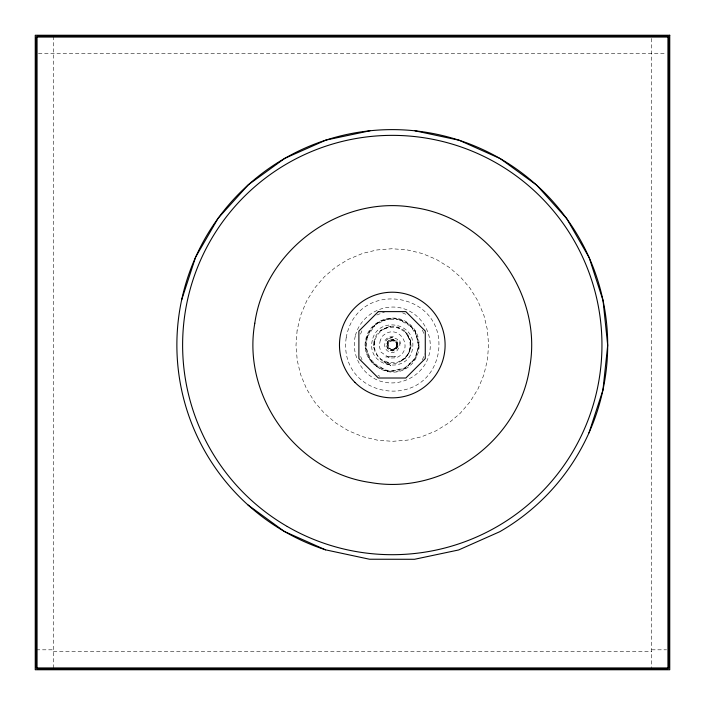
<?xml version="1.0" encoding="UTF-8"?>
<svg xmlns="http://www.w3.org/2000/svg" width="705" height="705" viewBox="0 0 705 705"><rect width="100%" height="100%" fill="white"/><g stroke="black" fill="none" stroke-linecap="round" stroke-linejoin="round"><path stroke-width="0.53" stroke-dasharray="3.52 2.64" d="M397.514 346.243L397.594 344.225L395.787 340.912L391.865 339.748L388.508 341.255M360.511 334.126L362.458 329.535M422.383 359.788L424.815 353.919M385 340.489L386.719 338.497L389.583 336.928L393.566 336.585M388.393 338.567C383.987 341.132 383.405 347.53 387.301 350.826L392.385 352.747L396.651 351.275L399.982 346.084L399.065 341.59L397.012 339.087L392.509 337.343L388.393 338.567L392.509 337.343M376.814 315.012L384.392 312.095M38.449 53.377L666.551 53.377M36.316 649.807L53.377 649.807M651.623 649.807L666.551 649.807M53.377 651.623L651.623 651.623M378.012 375.536L379.836 376.223M402.573 312.861L407.208 314.915M422.41 330.116L424.005 333.906M362.017 359.744L360.493 356.104M399.753 340.771L400.748 344.384M651.623 38.449L651.623 667.935M53.377 36.316L53.377 667.935M366.336 339.14C360.59 363.454 390.535 382.436 409.605 365.965C422.753 355.267 422.295 332.954 408.31 323.198C393.601 311.689 369.2 320.643 365.833 339.149C360.211 361.013 385.459 378.726 404.855 368.636L415.536 358.633L419.034 344.551L414.972 330.495L405.913 322.167L393.866 318.14L379.731 321.418L370.381 329.693L366.336 339.14M410.495 340.938C411.456 348.887 408.345 357.84 400.572 361.127L407.023 355.69C411.923 348.349 410.751 338.92 405.56 332.09L410.495 340.938L409.843 350.984L405.225 358.299L396.333 362.899L386.675 362.379L389.592 363.005L381.105 359.453L377.431 355.408L373.888 347.23L374.672 339.731L373.888 347.23L374.619 349.345C372.011 338.506 380.383 328.459 390.755 326.336L380.383 330.663L387.97 327.358L395.056 327.129L399.858 328.627L396.915 326.944L404.018 331.297L407.693 335.598L410.495 340.938M396.624 342.515L396.386 347.68L393.69 349.504L396.369 347.292L396.924 344.26L396.342 343.079L396.386 347.68L392.165 349.971L388.323 347.768L387.635 343.388L391.636 340.127L396.624 342.515L396.642 346.067L394.941 348.675L392.165 349.971L388.323 347.768L387.635 343.388L391.636 340.127L396.624 342.515M297.131 330.231L295.994 345.3L297.219 360.361L300.621 374.54L306.605 388.984L314.536 401.85L324.388 413.315L335.474 422.78L348.332 430.711L362.784 436.703L377.492 440.184L392.553 441.33L407.622 440.105L421.793 436.703L435.769 430.958L449.111 422.78L460.198 413.315L470.041 401.85L477.972 388.984L483.797 375.042L487.446 359.832L488.591 344.763L487.366 329.702L483.956 315.523L477.972 301.079L470.041 288.213L460.576 277.127L449.111 267.283L436.245 259.352L422.304 253.527L407.093 249.878L392.024 248.733L376.964 249.958L362.784 253.359L348.332 259.352L335.474 267.283L324.388 276.748L314.536 288.213L306.605 301.079L300.788 315.02L297.131 330.231M346.19 337.73C337.739 398.519 427.644 412.76 438.395 352.333C446.838 291.535 356.942 277.303 346.19 337.73M372.302 340.233C365.745 368.266 410.372 375.439 412.786 346.64C415.095 322.123 377.668 316.113 372.302 340.233M373.976 342.128C371.923 353.179 381.282 362 390.817 365.551L383.873 361.55C398.854 370.187 417.448 351.583 408.812 336.611C401.771 320.819 375.791 324.935 373.976 342.128M388.27 343.018L388.006 346.419L389.883 348.781L388.517 347.812L391.619 349.469L394.941 348.675L396.369 347.292L396.924 344.26L395.655 342.04L393.54 340.735L389.706 341.387L388.27 343.018M355.267 336.135C351.099 353.654 360.634 372.637 377.069 379.924C397.973 389.16 424.19 376.267 429.31 353.919C433.972 334.408 421.37 313.17 401.868 308.173C381.846 303.018 360.088 315.946 355.267 336.135M367.279 336.902L366.203 347.08L368.865 356.968L376.831 366.3L390.217 371.429L404.229 368.459L414.875 358.863L418.373 347.08L417.298 336.902L410.883 326.433L398.475 319.277L386.181 319.585L375.095 324.89L367.279 336.902M398.096 345.961L396.369 349.319L392.764 350.914L390.068 350.42L387.803 348.869L386.402 345.494L387.6 341.264L391.804 339.079L395.338 340.039L396.369 340.982L397.664 342.471L398.096 345.961L394.923 350.138L390.156 350.429L387.248 347.583L386.622 344.454L388.261 340.929L392.306 339.281L396.369 340.982L398.096 345.961M380.312 340.074L379.219 346.067L381.035 352.148L389.601 358.096L396.254 357.77C415.8 349.909 398.951 321.374 382.753 335.844L380.312 340.074M418.823 347.116L414.707 358.766L406.195 367.719L388.094 371.544L372.055 362.308L366.195 349.16A26.42 26.42 0 0 1 415.835 333.033L418.823 347.116M395.39 356.607L385.829 356.977L395.39 356.607"/><path stroke-width="1.06" d="M181.634 299.977L195.602 257.166L218.171 218.197L248.345 184.772L284.811 158.343L325.974 140.084L370.037 130.769M588.966 432.888L602.934 390.076L607.692 345.3L603.039 300.506L589.177 257.66L566.714 218.629L536.62 185.124L500.224 158.616L459.105 140.242L415.069 130.83M325.463 549.812L369.499 559.232L414.531 559.285L458.594 549.979L499.757 531.711A215.413 215.413 0 0 0 547.424 195.585A215.413 215.413 0 0 0 209.746 230.65A215.413 215.413 0 0 0 325.463 549.812L284.344 531.447L247.948 504.93M254.796 323.251C241.762 396.536 296.787 472.271 370.513 482.52C443.798 495.553 519.532 440.528 529.781 366.803C542.815 293.527 487.789 217.783 414.064 207.534C340.788 194.501 265.054 249.526 254.796 323.251M378.329 311.628L358.889 331.077L358.889 358.572L378.329 378.012L405.824 378.012L425.274 358.572L425.274 331.077L405.824 311.628L378.329 311.628M669.75 35.25L35.25 35.25L35.25 669.75L669.75 669.75L669.75 35.25M667.935 36.158L37.065 36.158L37.065 668.842L667.935 668.842L667.935 36.158M668.842 37.065L36.158 37.065L36.158 667.935L668.842 667.935L668.842 37.065M354.932 382.374A52.822 52.822 0 0 0 443.304 358.695A52.822 52.822 0 0 0 378.611 294.011A52.822 52.822 0 0 0 354.932 382.374M287.226 526.476A209.667 209.667 0 0 0 601.955 345.291A209.667 209.667 0 0 0 287.675 163.322A209.667 209.667 0 0 0 287.226 526.476"/></g></svg>
